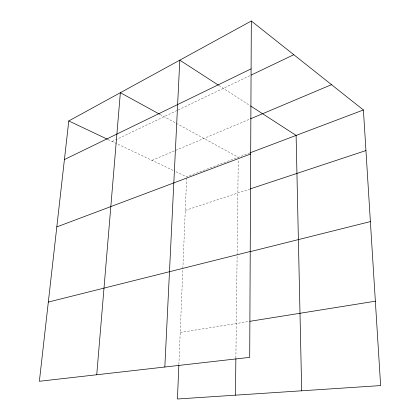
<?xml version="1.0" encoding="UTF-8"?>
<svg xmlns="http://www.w3.org/2000/svg" width="420" height="420" viewBox="0 0 420 420"><rect width="100%" height="100%" fill="white"/><g stroke="black" fill="none" stroke-linecap="round" stroke-linejoin="round"><path stroke-width="0.32" stroke-dasharray="2.1 1.58" d="M235.877 358.029L238.256 159.873M178.878 364.434L182.837 269.157M182.863 268.506L186.648 177.429M112.166 141.493L177.618 110.219M178.201 109.94L250.593 75.348M152.003 160.361L249.884 119.081M249.853 152.901L186.674 176.783L174.332 170.94M185.278 210.415L249.674 189.079M180.206 332.483L249.165 321.431M108.061 139.545L173.744 170.657M160.146 114.487L238.287 157.274M219.014 85.538L250.058 105.625"/><path stroke-width="0.63" d="M251.323 21L249.711 357.368L39.375 381.281L68.78 120.939L251.323 21L363.41 109.977L380.625 385.586L177.44 399L178.852 365.09M235.431 395.173L235.872 358.68M164.829 367.017L179.797 60.16L218.468 85.186M96.742 374.761L120.356 92.705L159.574 114.177M64.418 159.558L251.097 68.859M251.186 75.07L293.79 54.71M250.488 118.829L331.517 84.656M250.462 152.67L363.41 109.977M56.81 226.916L250.688 153.977M250.299 188.869L365.946 150.554M48.321 302.059L250.22 251.501M250.378 251.612L370.382 221.587M249.805 321.326L375.354 301.203M68.78 120.939L107.478 139.267M250.603 105.977L296.105 135.418L301.691 390.794"/></g></svg>
